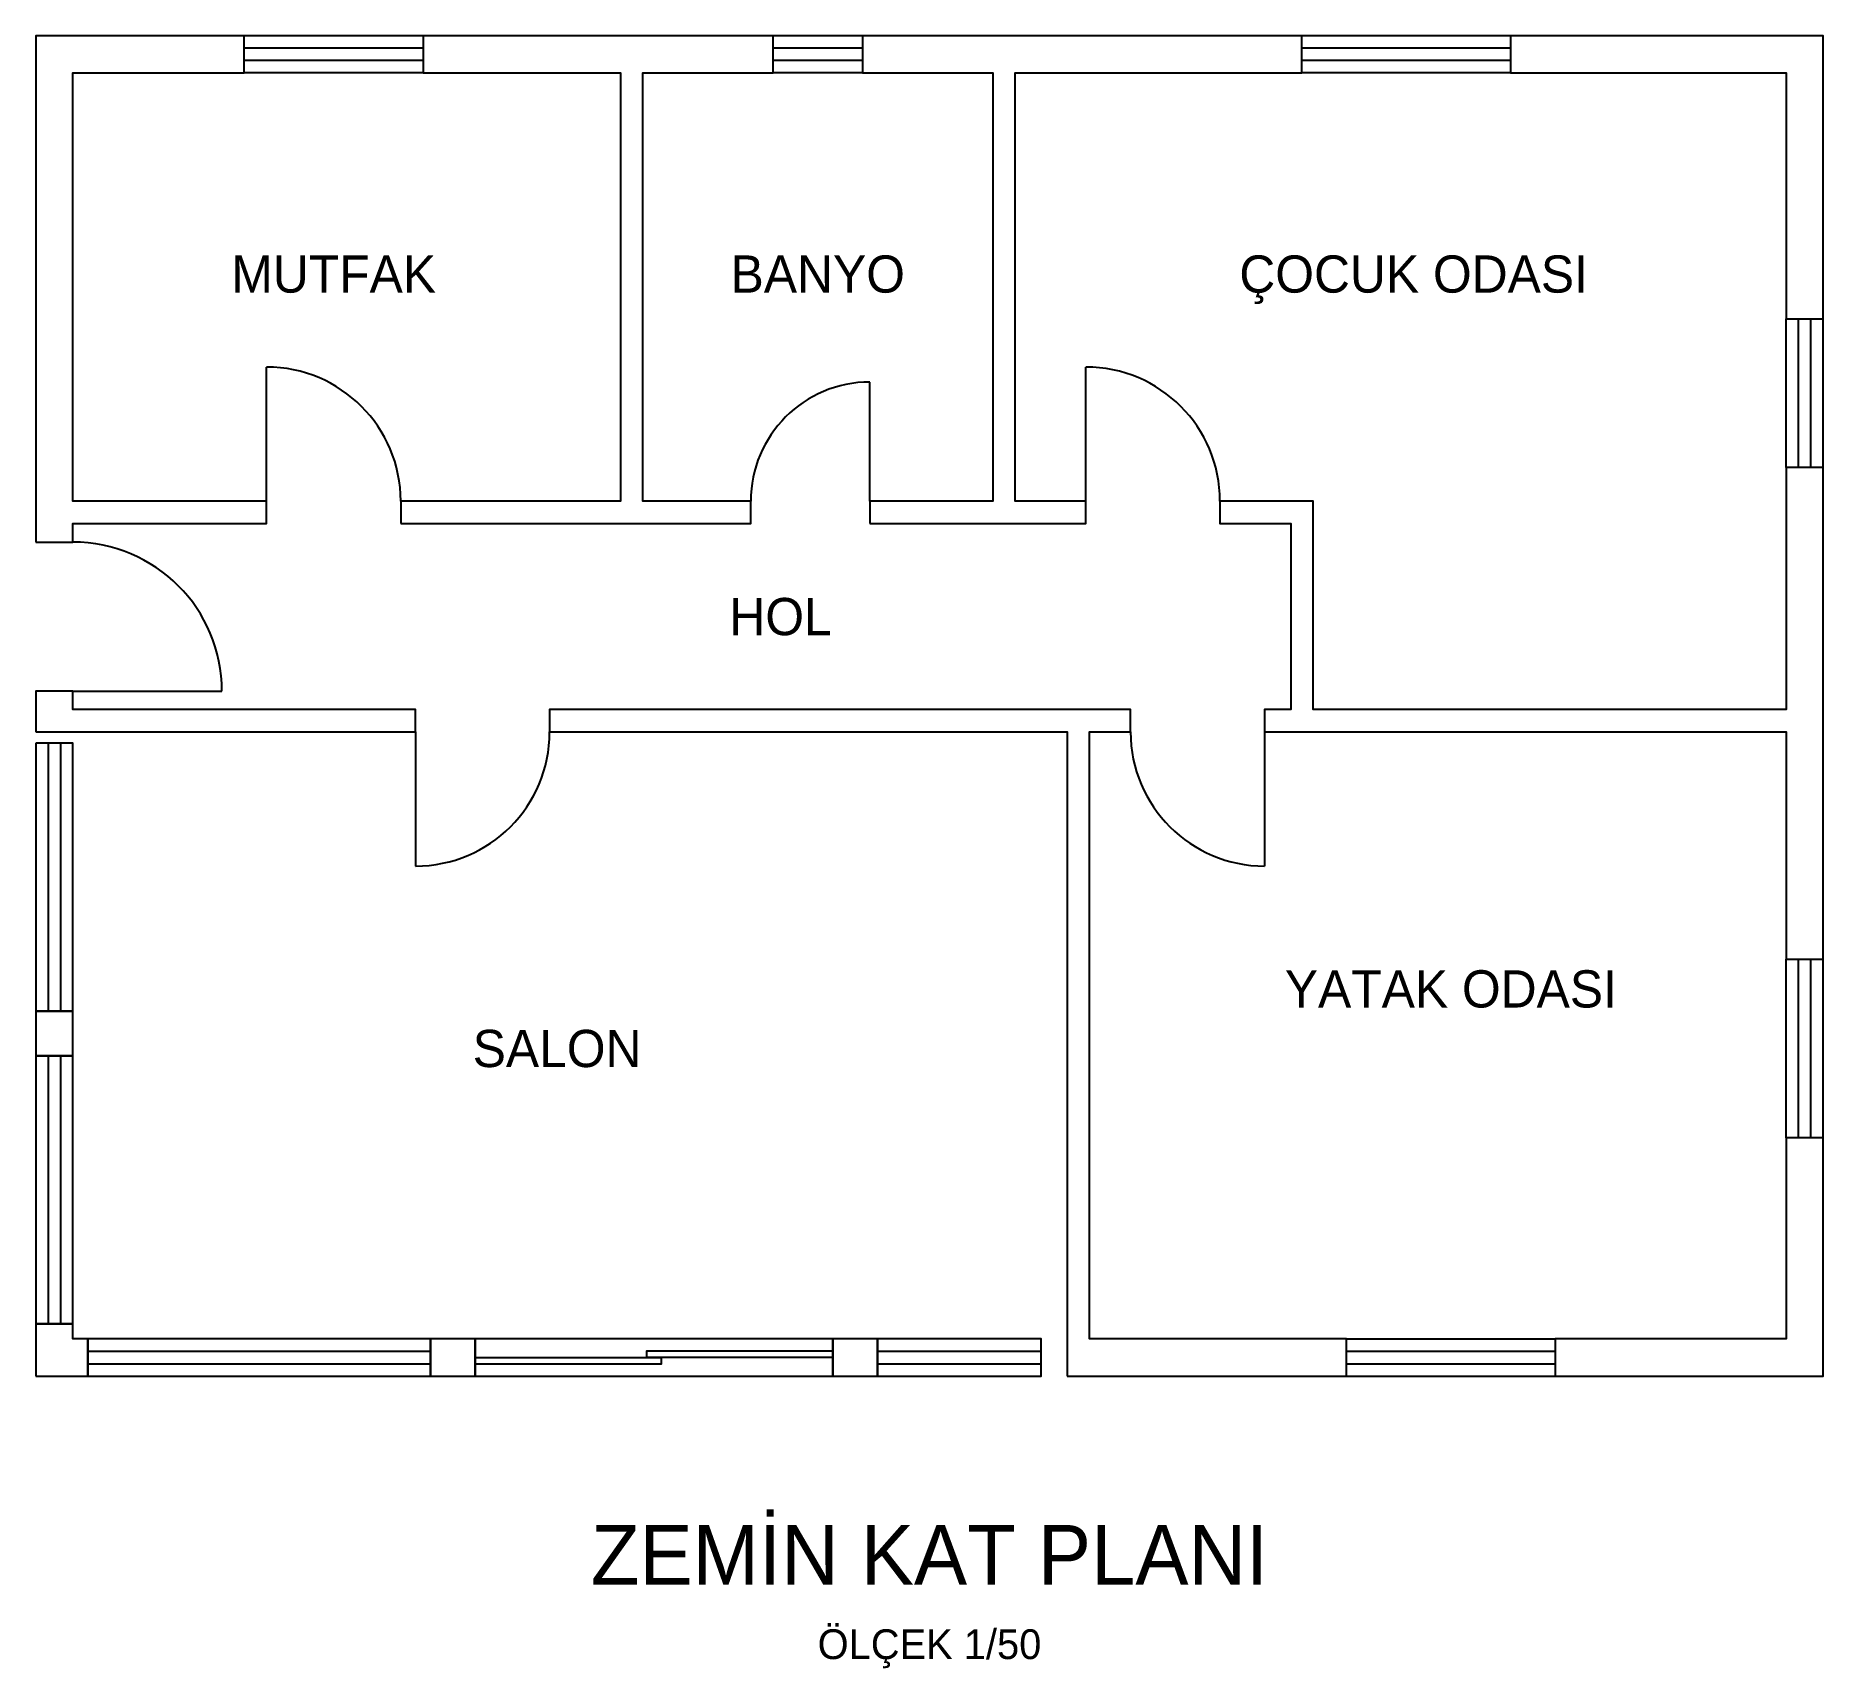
# Model space of a CAD drawing. Header units: centimetres. Extents: x 1000 to 2200, y 804 to 1900.
import ezdxf
from ezdxf.enums import TextEntityAlignment as Align

# ---------------------------------------------------------------- set-up
doc = ezdxf.new("R2010")
doc.units = ezdxf.units.CM
doc.header["$LTSCALE"] = 20
for name, color, linetype in [('DUVAR', 7, 'Continuous'), ('KAPI', 2, 'Continuous'), ('KOLON', 7, 'Continuous'), ('PENCERE', 4, 'Continuous'), ('YAZI', 7, 'Continuous')]:
    doc.layers.add(name, color=color, linetype=linetype)

msp = doc.modelspace()

# ---------------------------------------------------------------- linework, layer by layer
at = {"layer": 'DUVAR'}
for points in [[(1000, 1560), (1025, 1560), (1025, 1572.5), (1155, 1572.5), (1155, 1587.5), (1025, 1587.5), (1025, 1875), (1140, 1875), (1140, 1900), (1000, 1900)], [(1245, 1572.5), (1480, 1572.5), (1480, 1587.5), (1407.5, 1587.5), (1407.5, 1875), (1495, 1875), (1495, 1900), (1260, 1900), (1260, 1875), (1392.5, 1875), (1392.5, 1587.5), (1245, 1587.5)], [(1560, 1572.5), (1705, 1572.5), (1705, 1587.5), (1657.5, 1587.5), (1657.5, 1875), (1850, 1875), (1850, 1900), (1555, 1900), (1555, 1875), (1642.5, 1875), (1642.5, 1587.5), (1560, 1587.5)], [(2175, 1710), (2200, 1710), (2200, 1900), (1990, 1900), (1990, 1875), (2175, 1875)], [(2175, 1280), (2200, 1280), (2200, 1610), (2175, 1610), (2175, 1447.5), (1857.5, 1447.5), (1857.5, 1587.5), (1795, 1587.5), (1795, 1572.5), (1842.5, 1572.5), (1842.5, 1447.5), (1825, 1447.5), (1825, 1432.5), (2175, 1432.5)], [(1000, 1432.5), (1255, 1432.5), (1255, 1447.5), (1025, 1447.5), (1025, 1460), (1000, 1460)], [(1692.5, 1000), (1880, 1000), (1880, 1025), (1707.5, 1025), (1707.5, 1432.5), (1735, 1432.5), (1735, 1447.5), (1345, 1447.5), (1345, 1432.5), (1692.5, 1432.5)], [(2020, 1000), (2200, 1000), (2200, 1160), (2175, 1160), (2175, 1025), (2020, 1025)]]:
    msp.add_lwpolyline(points, close=True, dxfattribs=at)
at = {"layer": 'KAPI'}
for p, q in [((1155, 1587.5), (1155, 1677.5)), ((1705, 1587.5), (1705, 1677.5)), ((1560, 1587.5), (1560, 1667.5)), ((1025, 1460), (1125, 1460)), ((1255, 1432.5), (1255, 1342.5)), ((1825, 1432.5), (1825, 1342.5))]:
    msp.add_line(p, q, dxfattribs=at)
for points in [[(1295, 1000), (1535, 1000), (1535, 1025), (1295, 1025)], [(1295, 1008.333333), (1420, 1008.333333), (1420, 1012.333333), (1295, 1012.333333)], [(1410, 1012.666667), (1535, 1012.666667), (1535, 1016.666667), (1410, 1016.666667)]]:
    msp.add_lwpolyline(points, close=True, dxfattribs=at)
for centre, radius, start, end in [((1155, 1587.5), 90, 0, 90), ((1705, 1587.5), 90, 0, 90), ((1560, 1587.5), 80, 90, 180), ((1025, 1460), 100, 0, 90), ((1255, 1432.5), 90, 270, 0), ((1825, 1432.5), 90, 180, 270)]:
    msp.add_arc(centre, radius, start, end, dxfattribs=at)
at = {"layer": 'KOLON'}
for points in [[(1000, 1215), (1025, 1215), (1025, 1245), (1000, 1245)], [(1000, 1000), (1035, 1000), (1035, 1025), (1025, 1025), (1025, 1035), (1000, 1035)], [(1265, 1000), (1295, 1000), (1295, 1025), (1265, 1025)], [(1535, 1000), (1565, 1000), (1565, 1025), (1535, 1025)]]:
    msp.add_lwpolyline(points, close=True, dxfattribs=at)
at = {"layer": 'PENCERE'}
for p, q in [((1260, 1900), (1140, 1900)), ((1555, 1900), (1495, 1900)), ((1990, 1900), (1850, 1900)), ((1260, 1891.666667), (1140, 1891.666667)), ((1555, 1891.666667), (1495, 1891.666667)), ((1990, 1891.666667), (1850, 1891.666667)), ((1260, 1883.333333), (1140, 1883.333333)), ((1260, 1875), (1140, 1875)), ((1555, 1883.333333), (1495, 1883.333333)), ((1555, 1875), (1495, 1875)), ((1990, 1883.333333), (1850, 1883.333333)), ((1990, 1875), (1850, 1875)), ((2175, 1610), (2175, 1710)), ((2183.333333, 1610), (2183.333333, 1710)), ((2191.666667, 1610), (2191.666667, 1710)), ((2200, 1610), (2200, 1710)), ((1008.333333, 1425), (1008.333333, 1245)), ((1016.666667, 1425), (1016.666667, 1245)), ((2175, 1160), (2175, 1280)), ((2183.333333, 1160), (2183.333333, 1280)), ((2191.666667, 1160), (2191.666667, 1280)), ((2200, 1160), (2200, 1280)), ((1008.333333, 1215), (1008.333333, 1035)), ((1016.666667, 1215), (1016.666667, 1035)), ((1880, 1025), (2020, 1025)), ((1035, 1016.666667), (1265, 1016.666667)), ((1035, 1008.333333), (1265, 1008.333333)), ((1565, 1016.666667), (1675, 1016.666667)), ((1565, 1008.333333), (1675, 1008.333333)), ((1880, 1016.666667), (2020, 1016.666667)), ((1880, 1008.333333), (2020, 1008.333333)), ((1880, 1000), (2020, 1000))]:
    msp.add_line(p, q, dxfattribs=at)
for points in [[(1000, 1425), (1000, 1245), (1025, 1245), (1025, 1425)], [(1000, 1215), (1000, 1035), (1025, 1035), (1025, 1215)], [(1035, 1000), (1265, 1000), (1265, 1025), (1035, 1025)], [(1565, 1000), (1675, 1000), (1675, 1025), (1565, 1025)]]:
    msp.add_lwpolyline(points, close=True, dxfattribs=at)

# ---------------------------------------------------------------- texts
at = {"layer": 'YAZI'}
for s, height, p in [('MUTFAK', 25, (1200, 1740)), ('BANYO', 25, (1525, 1740)), ('ÇOCUK ODASI', 25, (1925, 1740)), ('HOL', 25, (1500, 1510)), ('YATAK ODASI', 25, (1950, 1260)), ('SALON', 25, (1350, 1220)), ('ZEMİN KAT PLANI', 40, (1600, 880)), ('ÖLÇEK 1/50', 20, (1600, 820))]:
    msp.add_text(s, height=height, dxfattribs=at).set_placement(p, align=Align.MIDDLE_CENTER)

doc.saveas('drawing.dxf')
